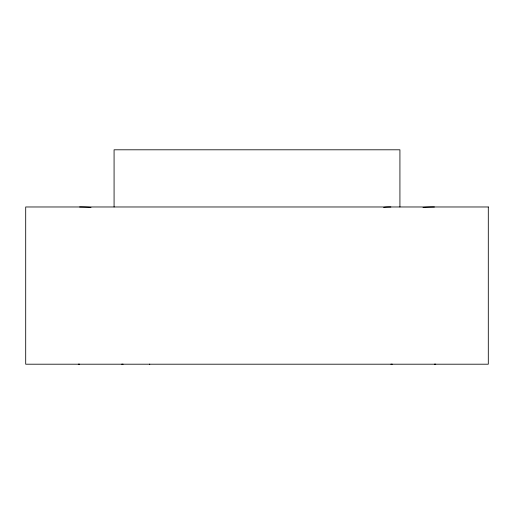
<?xml version="1.0" encoding="UTF-8"?>
<svg xmlns="http://www.w3.org/2000/svg" width="514" height="514" viewBox="0 0 514 514"><rect width="100%" height="100%" fill="white"/><g stroke="black" fill="none" stroke-linecap="round" stroke-linejoin="round"><path stroke-width="0.77" d="M149.394 364.201L149.799 364.201M399.924 206.975L399.924 149.799L114.076 149.799L114.076 206.975M123.116 364.182A31.084 3.084 5.7 0 1 121.696 364.175M423.003 207.393A31.084 3.084 -5.7 0 1 434.414 206.981M435.743 364.175A31.084 3.084 5.7 0 1 434.414 364.182M383.637 207.393A31.084 3.084 5.7 0 1 390.884 206.981M392.31 364.175A31.084 3.084 -5.7 0 1 390.884 364.182M79.593 206.981A31.084 3.084 5.7 0 1 90.997 207.393M79.593 364.182A31.084 3.084 -5.7 0 1 78.263 364.175M488.3 206.975L25.7 206.975L25.7 364.201L488.3 364.201L488.3 206.975"/></g></svg>
